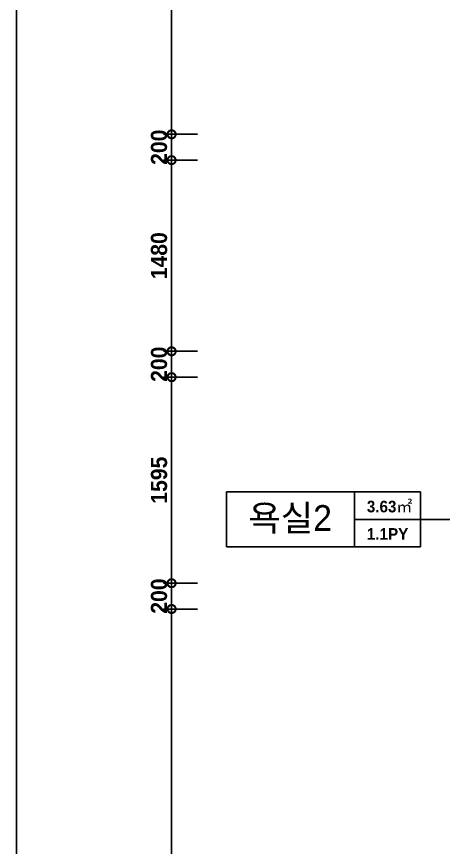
# Model space of a CAD drawing. Header units: inches. Extents: x 4138 to 127072, y -26315 to 43858.
# Drawn here: x 31438 to 34742, y 30623 to 37054 of the extents above; entities that cross this region are included whole.
import ezdxf
from ezdxf.enums import TextEntityAlignment as Align

# ---------------------------------------------------------------- set-up
doc = ezdxf.new("R2010")
doc.units = ezdxf.units.IN
doc.header["$LTSCALE"] = 50
doc.header["$MEASUREMENT"] = 0
for name, color, linetype in [('03-TEXT', 3, 'Continuous'), ('07-DIM', 5, 'Continuous'), ('07-DIM WAL', 5, 'Continuous'), ('253', 253, 'Continuous'), ('FORM(YOURNAME)-11', 1, 'Continuous')]:
    doc.layers.add(name, color=color, linetype=linetype)
doc.styles.add('YOURNAME', font='HY울릉도M.TTF')
doc.styles.add('넥슨고딕', font='')
doc.styles.add('마감재', font='stylu.ttf')
doc.styles.add('코레일둥고', font='Korail_Round_Gothic_Medium.ttf')
doc.styles.get('넥슨고딕').set_extended_font_data('NEXON Lv1 Gothic Bold', bold=True)
doc.dimstyles.new('50', dxfattribs={"dimscale": 50, "dimtxt": 2.5, "dimasz": 2.5, "dimexe": 1.25, "dimexo": 2, "dimtad": 1, "dimdec": 0, "dimtxsty": '넥슨고딕', "dimblk": 'DOTSMALL', "dimcen": 2.5, "dimclrd": 1, "dimclre": 1, "dimclrt": 2, "dimadec": 0, "dimazin": 0, "dimtfac": 1, "dimtdec": 0, "dimtix": 1, "dimtmove": 0, "dimatfit": 3, "dimldrblk": 'DOTSMALL', "dimfxl": 1.25, "dimarcsym": 0})
doc.dimstyles.new('벽치수 Copy of DIM-50', dxfattribs={"dimscale": 50, "dimtxt": 2, "dimasz": 0.7, "dimexe": 1, "dimexo": 1, "dimgap": 0.7, "dimtad": 1, "dimdec": 0, "dimzin": 1, "dimdsep": 46, "dimlunit": 6, "dimtxsty": '마감재', "dimblk": 'ARCHTICK', "dimcen": -0.09, "dimclrd": 256, "dimclre": 256, "dimclrt": 3, "dimadec": 0, "dimazin": 0, "dimtfac": 1, "dimtdec": 0, "dimtix": 1, "dimtmove": 2, "dimatfit": 0, "dimldrblk": 'ARCHTICK', "dimfxl": 1, "dimtolj": 1, "dimtzin": 0, "dimarcsym": 0})

# ---------------------------------------------------------------- blocks, each defined once
blk = doc.blocks.new('_ARCHTICK')
at = {"color": 0, "linetype": 'ByBlock', "const_width": 0.075}
blk.add_lwpolyline([(-0.25, -0.25), (0.25, 0.25)], dxfattribs=at)
blk = doc.blocks.new('_DOTSMALL')
at = {"color": 0, "linetype": 'ByBlock', "const_width": 0.5}
blk.add_lwpolyline([(-0.0625, 0, 1), (0.0625, 0, 1)], format="xyb", close=True, dxfattribs=at)
blk = doc.blocks.new('*D220')
at = {"layer": '07-DIM', "color": 1, "lineweight": -2, "transparency": 16777216}
for p, q in [((32838.4, 38743), (32575.9, 38743)), ((32638.4, 38743), (32638.4, 36143)), ((32838.4, 36143), (32575.9, 36143))]:
    blk.add_line(p, q, dxfattribs=at)
at = {"layer": 'Defpoints', "color": 0, "transparency": 16777216}
for p in [(32938.4, 38743), (32638.4, 36143), (32938.4, 36143)]:
    blk.add_point(p, dxfattribs=at)
at = {"layer": '07-DIM', "color": 1, "lineweight": -2, "transparency": 16777216, "xscale": 125, "yscale": 125, "zscale": 125}
for p, rotation in [((32638.4, 38743), 90), ((32638.4, 36143), 270)]:
    blk.add_blockref('_DOTSMALL', p, dxfattribs=dict(at, rotation=rotation))
at = {"layer": '07-DIM', "color": 2, "transparency": 16777216, "insert": (32541.5, 37443), "char_height": 125, "attachment_point": 5, "rotation": 90, "style": '넥슨고딕'}
blk.add_mtext('2600', dxfattribs=at)
blk = doc.blocks.new('*D221')
at = {"layer": '07-DIM', "color": 1, "lineweight": -2, "transparency": 16777216}
for p, q in [((32638.4, 36143), (32638.4, 36268)), ((32838.4, 36143), (32575.9, 36143)), ((32638.4, 36143), (32638.4, 35943)), ((32838.4, 35943), (32575.9, 35943)), ((32638.4, 35943), (32638.4, 35818))]:
    blk.add_line(p, q, dxfattribs=at)
at = {"layer": 'Defpoints', "color": 0, "transparency": 16777216}
for p in [(32938.4, 36143), (32638.4, 35943), (32938.4, 35943)]:
    blk.add_point(p, dxfattribs=at)
at = {"layer": '07-DIM', "color": 1, "lineweight": -2, "transparency": 16777216, "xscale": 125, "yscale": 125, "zscale": 125}
for p, rotation in [((32638.4, 36143), 270), ((32638.4, 35943), 90)]:
    blk.add_blockref('_DOTSMALL', p, dxfattribs=dict(at, rotation=rotation))
at = {"layer": '07-DIM', "color": 2, "transparency": 16777216, "insert": (32541.5, 36043), "char_height": 125, "attachment_point": 5, "rotation": 90, "style": '넥슨고딕'}
blk.add_mtext('200', dxfattribs=at)
blk = doc.blocks.new('*D222')
at = {"layer": '07-DIM', "color": 1, "lineweight": -2, "transparency": 16777216}
for p, q in [((32838.4, 35943), (32575.9, 35943)), ((32638.4, 35943), (32638.4, 34463)), ((32838.4, 34463), (32575.9, 34463))]:
    blk.add_line(p, q, dxfattribs=at)
at = {"layer": 'Defpoints', "color": 0, "transparency": 16777216}
for p in [(32938.4, 35943), (32638.4, 34463), (32938.4, 34463)]:
    blk.add_point(p, dxfattribs=at)
at = {"layer": '07-DIM', "color": 1, "lineweight": -2, "transparency": 16777216, "xscale": 125, "yscale": 125, "zscale": 125}
for p, rotation in [((32638.4, 35943), 90), ((32638.4, 34463), 270)]:
    blk.add_blockref('_DOTSMALL', p, dxfattribs=dict(at, rotation=rotation))
at = {"layer": '07-DIM', "color": 2, "transparency": 16777216, "insert": (32541.5, 35203), "char_height": 125, "attachment_point": 5, "rotation": 90, "style": '넥슨고딕'}
blk.add_mtext('1480', dxfattribs=at)
blk = doc.blocks.new('*D223')
at = {"layer": '07-DIM', "color": 1, "lineweight": -2, "transparency": 16777216}
for p, q in [((32638.4, 34463), (32638.4, 34588)), ((32838.4, 34463), (32575.9, 34463)), ((32638.4, 34463), (32638.4, 34263)), ((32838.4, 34263), (32575.9, 34263)), ((32638.4, 34263), (32638.4, 34138))]:
    blk.add_line(p, q, dxfattribs=at)
at = {"layer": 'Defpoints', "color": 0, "transparency": 16777216}
for p in [(32938.4, 34463), (32638.4, 34263), (32938.4, 34263)]:
    blk.add_point(p, dxfattribs=at)
at = {"layer": '07-DIM', "color": 1, "lineweight": -2, "transparency": 16777216, "xscale": 125, "yscale": 125, "zscale": 125}
for p, rotation in [((32638.4, 34463), 270), ((32638.4, 34263), 90)]:
    blk.add_blockref('_DOTSMALL', p, dxfattribs=dict(at, rotation=rotation))
at = {"layer": '07-DIM', "color": 2, "transparency": 16777216, "insert": (32541.5, 34363), "char_height": 125, "attachment_point": 5, "rotation": 90, "style": '넥슨고딕'}
blk.add_mtext('200', dxfattribs=at)
blk = doc.blocks.new('*D224')
at = {"layer": '07-DIM', "color": 1, "lineweight": -2, "transparency": 16777216}
for p, q in [((32838.4, 34263), (32575.9, 34263)), ((32638.4, 34263), (32638.4, 32668)), ((32838.4, 32668), (32575.9, 32668))]:
    blk.add_line(p, q, dxfattribs=at)
at = {"layer": 'Defpoints', "color": 0, "transparency": 16777216}
for p in [(32938.4, 34263), (32638.4, 32668), (32938.4, 32668)]:
    blk.add_point(p, dxfattribs=at)
at = {"layer": '07-DIM', "color": 1, "lineweight": -2, "transparency": 16777216, "xscale": 125, "yscale": 125, "zscale": 125}
for p, rotation in [((32638.4, 34263), 90), ((32638.4, 32668), 270)]:
    blk.add_blockref('_DOTSMALL', p, dxfattribs=dict(at, rotation=rotation))
at = {"layer": '07-DIM', "color": 2, "transparency": 16777216, "insert": (32541.6, 33465.5), "char_height": 125, "attachment_point": 5, "rotation": 90, "style": '넥슨고딕'}
blk.add_mtext('1595', dxfattribs=at)
blk = doc.blocks.new('*D225')
at = {"layer": '07-DIM', "color": 1, "lineweight": -2, "transparency": 16777216}
for p, q in [((32638.4, 32668), (32638.4, 32793)), ((32838.4, 32668), (32575.9, 32668)), ((32638.4, 32668), (32638.4, 32468)), ((32838.4, 32468), (32575.9, 32468)), ((32638.4, 32468), (32638.4, 32343))]:
    blk.add_line(p, q, dxfattribs=at)
at = {"layer": 'Defpoints', "color": 0, "transparency": 16777216}
for p in [(32938.4, 32668), (32638.4, 32468), (32938.4, 32468)]:
    blk.add_point(p, dxfattribs=at)
at = {"layer": '07-DIM', "color": 1, "lineweight": -2, "transparency": 16777216, "xscale": 125, "yscale": 125, "zscale": 125}
for p, rotation in [((32638.4, 32668), 270), ((32638.4, 32468), 90)]:
    blk.add_blockref('_DOTSMALL', p, dxfattribs=dict(at, rotation=rotation))
at = {"layer": '07-DIM', "color": 2, "transparency": 16777216, "insert": (32541.5, 32568), "char_height": 125, "attachment_point": 5, "rotation": 90, "style": '넥슨고딕'}
blk.add_mtext('200', dxfattribs=at)
blk = doc.blocks.new('*D226')
at = {"layer": '07-DIM', "color": 1, "lineweight": -2, "transparency": 16777216}
for p, q in [((32838.4, 32468), (32575.9, 32468)), ((32638.4, 32468), (32638.4, 27828)), ((32838.4, 27828), (32575.9, 27828))]:
    blk.add_line(p, q, dxfattribs=at)
at = {"layer": 'Defpoints', "color": 0, "transparency": 16777216}
for p in [(32938.4, 32468), (32638.4, 27828), (32938.4, 27828)]:
    blk.add_point(p, dxfattribs=at)
at = {"layer": '07-DIM', "color": 1, "lineweight": -2, "transparency": 16777216, "xscale": 125, "yscale": 125, "zscale": 125}
for p, rotation in [((32638.4, 32468), 90), ((32638.4, 27828), 270)]:
    blk.add_blockref('_DOTSMALL', p, dxfattribs=dict(at, rotation=rotation))
at = {"layer": '07-DIM', "color": 2, "transparency": 16777216, "insert": (32541.5, 30148), "char_height": 125, "attachment_point": 5, "rotation": 90, "style": '넥슨고딕'}
blk.add_mtext('4640', dxfattribs=at)
blk = doc.blocks.new('FORM-PLAN')
at = {"layer": 'Defpoints', "color": 158}
blk.add_lwpolyline([(-69444, 53115), (-64, 53115), (-64, 1215), (-69444, 1215)], close=True, dxfattribs=at)
at = {"layer": 'FORM(YOURNAME)-11', "color": 3, "style": 'YOURNAME'}
for tag, height, p in [('1', 450, (9905, 18188)), ('2', 450, (9905, 17544)), ('3', 450, (9905, 16257)), ('4', 450, (9905, 14326)), ('5', 515, (9905, 12009)), ('6', 515, (9905, 9757)), ('7', 515, (9905, 7504)), ('8', 515, (9905, 5252)), ('9', 515, (9905, 2999)), ('10', 515, (5655, 811)), ('11', 515, (9905, 747)), ('12', 515, (5655, -1441)), ('13', 515, (9905, -1441))]:
    blk.add_attdef(tag, text='', height=height, dxfattribs=at).set_placement(p, align=Align.MIDDLE_RIGHT)

msp = doc.modelspace()

# ---------------------------------------------------------------- linework, layer by layer
at = {"layer": '253'}
for p, q in [((34054.8, 32950), (34054.8, 33374.5)), ((34054.8, 33162.2), (34564.4, 33162.2))]:
    msp.add_line(p, q, dxfattribs=at)
msp.add_lwpolyline([(33064.4, 33374.5), (34564.4, 33374.5), (34564.4, 32950), (33064.4, 32950)], close=True, dxfattribs=at)

# ---------------------------------------------------------------- block references
at = {"layer": '07-DIM WAL', "xscale": 0.3, "yscale": 0.3, "zscale": 0.3}
msp.add_blockref('FORM-PLAN', (52271.7, 24959.4), dxfattribs=at)

# ---------------------------------------------------------------- texts
at = {"layer": '03-TEXT'}
for s, height, style, p in [('3.63㎡', 90, '넥슨고딕', (34325.6, 33216.3)), ('욕실2', 200, '코레일둥고', (33556.1, 33072.4)), ('1.1PY', 90, '넥슨고딕', (34310.2, 33004.1))]:
    msp.add_text(s, height=height, dxfattribs=dict(at, style=style)).set_placement(p, align=Align.CENTER)

# ---------------------------------------------------------------- dimensions: what is measured, and where the dimension line sits
at = {"layer": '07-DIM'}
for base, p1, p2, picture, middle in [((32638.4, 36143), (32938.4, 38743), (32938.4, 36143), '*D220', (32541.5, 37443)), ((32638.4, 35943), (32938.4, 36143), (32938.4, 35943), '*D221', (32541.5, 36043)), ((32638.4, 34463), (32938.4, 35943), (32938.4, 34463), '*D222', (32541.5, 35203)), ((32638.4, 34263), (32938.4, 34463), (32938.4, 34263), '*D223', (32541.5, 34363)), ((32638.4, 32668), (32938.4, 34263), (32938.4, 32668), '*D224', (32541.6, 33465.5)), ((32638.4, 32468), (32938.4, 32668), (32938.4, 32468), '*D225', (32541.5, 32568)), ((32638.4, 27828), (32938.4, 32468), (32938.4, 27828), '*D226', (32541.5, 30148))]:
    dim = msp.add_linear_dim(base=base, p1=p1, p2=p2, angle=270, dimstyle='50', dxfattribs=at)
    dim.commit()
    dim.dimension.update_dxf_attribs({"geometry": picture, "text_midpoint": middle})

# ---------------------------------------------------------------- leaders
at = {"layer": '253'}
msp.add_leader([(35706.4, 33162.2), (34564.4, 33162.2)], dimstyle='벽치수 Copy of DIM-50', override={"dimgap": 0.7, "dimtad": 0, "dimldrblk": 'Dot'}, dxfattribs=at)

doc.saveas('drawing.dxf')
